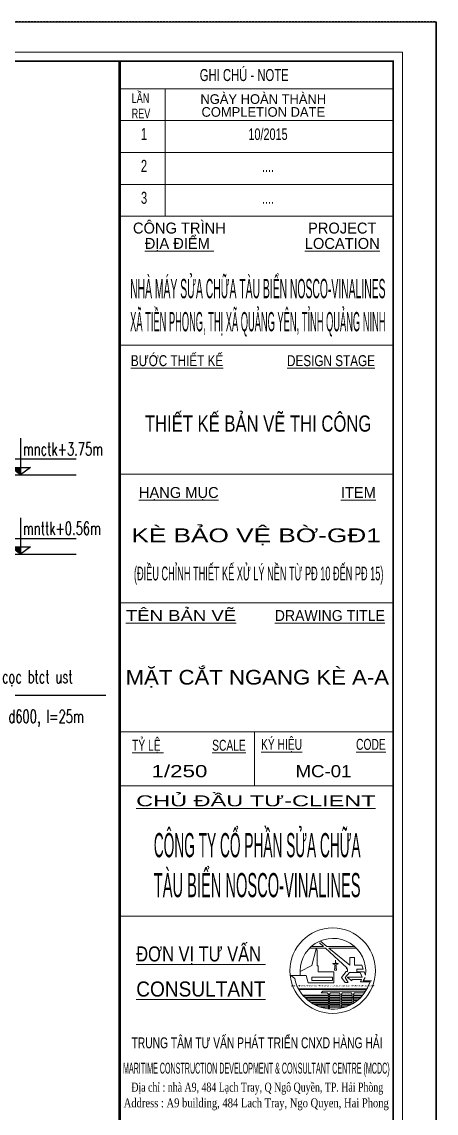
# Model space of a CAD drawing. Header units: millimetres. Extents: x -95488 to 835450, y -398213 to -214134.
# Drawn here: x 114353 to 130982, y -271371 to -227550 of the extents above; entities that cross this region are included whole.
import ezdxf
from ezdxf.enums import TextEntityAlignment as Align

# ---------------------------------------------------------------- set-up
doc = ezdxf.new("R2010")
doc.units = ezdxf.units.MM
doc.header["$MEASUREMENT"] = 0
doc.linetypes.add('HIDDEN', pattern=[0.375, 0.25, -0.125])
doc.layers.add('00 MV', color=3, linetype='Continuous', plot=False)
for name, color, linetype, lineweight in [('01 TEXT', 7, 'Continuous', 13), ('DIM', 177, 'Continuous', 20), ('TEXT', 2, 'Continuous', 20), ('THAY1', 9, 'Continuous', 20)]:
    doc.layers.add(name, color=color, linetype=linetype, lineweight=lineweight)
doc.layers.add('DLINE', color=4, linetype='Continuous')
doc.layers.add('Net vang', color=2, linetype='Continuous')
doc.styles.add('2', font='VNAVAN_2.TTF')
doc.styles.add('GHI_CHU', font='VHARIAL_0.TTF', dxfattribs={"width": 0.8})
doc.styles.add('khung ban ve - kien phat', font='VHBLACK_0.TTF', dxfattribs={"width": 0.6})
doc.styles.add('phuc', font='VNTIME.TTF', dxfattribs={"width": 0.9})
doc.styles.add('THUONG', font='vnsimli.shx', dxfattribs={"width": 0.55})
doc.dimstyles.new('matbang', dxfattribs={"dimscale": 600, "dimtxt": 2, "dimasz": 1.5, "dimexe": 1.5, "dimexo": 1, "dimgap": 1, "dimtad": 1, "dimdec": 0, "dimlfac": 0.1, "dimzin": 0, "dimdsep": 46, "dimtxsty": '2', "dimcen": 0.09, "dimclrd": 4, "dimclre": 4, "dimclrt": 3, "dimadec": 0, "dimazin": 0, "dimtfac": 1, "dimtdec": 0, "dimtofl": 0, "dimtmove": 2, "dimatfit": 3, "dimfxl": 1, "dimtolj": 1, "dimtzin": 0, "dimarcsym": 0})

# ---------------------------------------------------------------- blocks, each defined once
blk = doc.blocks.new('Caodo')
at = {"layer": 'DLINE'}
blk.add_hatch(color=256, dxfattribs=at).paths.add_polyline_path([(-0.02, 1.19), (-1.6, 1.19), (-0.02, -0.01)])
for p, q in [((-0.02, 5.85), (-0.02, -0.01)), ((8.89, 2.49), (-2.61, 2.49)), ((-0.02, -0.01), (-1.6, 1.19)), ((-1.6, 1.19), (1.56, 1.19)), ((1.56, 1.19), (-0.02, -0.01)), ((-2.61, -0.01), (8.89, -0.01))]:
    blk.add_line(p, q, dxfattribs=at)

msp = doc.modelspace()

# ---------------------------------------------------------------- linework, layer by layer
at = {"layer": '00 MV', "color": 3, "linetype": 'HIDDEN', "ltscale": 0.1}
msp.add_lwpolyline([(22297, -304398.1), (130981.6, -304398.1), (130981.6, -227550.5), (22297, -227550.5)], close=True, dxfattribs=at)
at = {"layer": '01 TEXT', "color": 7}
for p, q in [((129261, -230234.9), (118281.5, -230234.9)), ((129261, -231515.7), (118281.5, -231515.7)), ((129261, -232796.5), (118281.5, -232796.5)), ((129261, -234077.3), (118281.5, -234077.3)), ((129261, -235358.1), (118281.5, -235358.1)), ((129261, -240533), (118281.5, -240533)), ((129261, -245708), (118281.5, -245708)), ((129261, -250882.9), (118281.5, -250882.9)), ((129261, -256057.8), (118281.5, -256057.8)), ((129261, -258226.9), (118281.5, -258226.9)), ((129261, -263457.6), (118281.5, -263457.6))]:
    msp.add_line(p, q, dxfattribs=at)
at = {"layer": '01 TEXT', "linetype": 'Continuous'}
msp.add_lwpolyline([(27285.2, -303134.8), (27285.2, -228762.2), (129626.9, -228762.2), (129626.9, -303134.8)], close=True, dxfattribs=at)
at = {"layer": '01 TEXT', "color": 4, "const_width": 64.7}
msp.add_lwpolyline([(27651.1, -302768.8), (27651.1, -229128.1), (129261, -229128.1), (129261, -302768.8)], close=True, dxfattribs=at)
at = {"layer": '01 TEXT', "color": 7, "const_width": 109.8}
msp.add_lwpolyline([(118281.5, -229128.1), (118281.5, -302768.8)], dxfattribs=at)
at = {"layer": '01 TEXT', "color": 7}
for points in [[(120111.2, -230234.9), (120111.2, -235358.1)], [(129261, -245708), (118281.5, -245708)], [(123685.3, -256057.8), (123685.3, -258226.9)]]:
    msp.add_lwpolyline(points, dxfattribs=at)
at = {"layer": 'Net vang'}
msp.add_line((130981.6, -304398.1), (130981.6, -227550.5), dxfattribs=at)
msp.add_lwpolyline([(22297, -227550.5), (130981.6, -227550.5), (130981.6, -304398.1), (22297, -304398.1)], close=True, dxfattribs=at)
at = {"layer": 'THAY1', "color": 0, "ltscale": 3}
for p, q in [((125970, -264676.9), (126459.6, -264676.9)), ((126459.6, -264676.9), (126305.5, -264536.6)), ((126589.7, -264676.9), (126350.2, -264484.5)), ((126589.7, -264676.9), (127702.9, -264676.9)), ((125897.8, -264744.8), (126534.3, -264744.8)), ((126163.3, -264776.2), (125987.4, -265447)), ((126200.9, -264824.6), (126163.3, -264776.2)), ((126200.9, -265451.7), (126200.9, -264824.6)), ((127401.9, -265534.6), (126534.3, -264744.8)), ((126674.3, -264744.8), (127775.1, -264744.8)), ((127520.2, -265424.4), (126674.3, -264744.8)), ((125987.4, -265447), (125519.6, -265683.6)), ((126239.5, -265451.7), (126200.9, -265451.7)), ((126239.5, -265690.9), (126239.5, -265451.7)), ((126838.7, -265372), (126838.7, -265364.8)), ((126838.7, -265364.8), (126935.3, -265364.8)), ((126927.8, -265416.8), (126838.7, -265372)), ((126913.1, -265571.9), (126913.1, -265512.8)), ((126913.1, -265512.8), (126920.7, -265512.8)), ((126920.7, -265512.8), (126920.7, -265446.3)), ((126920.7, -265446.3), (126927.8, -265446.3)), ((126927.8, -265446.3), (126927.8, -265416.8)), ((126935.3, -265364.8), (126942.7, -265225.4)), ((126942.7, -265225.4), (126950.1, -265364.8)), ((127046.7, -265364.8), (126950.1, -265364.8)), ((126957.6, -265416.8), (127046.7, -265372)), ((126957.6, -265446.3), (126957.6, -265416.8)), ((126964.7, -265446.3), (126957.6, -265446.3)), ((126964.7, -265512.8), (126964.7, -265446.3)), ((126972.3, -265512.8), (126964.7, -265512.8)), ((126972.3, -265571.9), (126972.3, -265512.8)), ((127046.7, -265372), (127046.7, -265364.8)), ((127379.7, -265579.4), (127379.7, -265542.3)), ((127379.7, -265542.3), (127401.9, -265542.3)), ((127401.9, -265542.3), (127401.9, -265534.6)), ((127705.4, -265120.6), (127520.2, -265120.6)), ((127520.2, -265120.6), (127520.2, -265424.4)), ((127705.4, -265431.7), (127705.4, -265120.6)), ((127994.2, -265431.7), (127705.4, -265431.7)), ((128045.9, -265594.2), (127994.2, -265431.7)), ((125764.7, -265846), (125150.5, -265846.1)), ((125303.8, -265969.9), (125150.5, -265846.1)), ((125838.5, -266135.5), (125764.7, -265846)), ((125987.1, -266038.1), (125987.1, -265904.5)), ((125987.1, -265904.5), (126823.9, -265904.5)), ((126239.5, -265690.9), (126876.1, -265690.9)), ((126823.9, -265904.5), (126824, -266038.1)), ((126876.1, -265690.9), (126876.1, -266135.5)), ((126905.5, -265631.4), (126905.5, -265571.9)), ((126905.5, -265571.9), (126913.1, -265571.9)), ((126979.1, -265631.4), (126905.5, -265631.4)), ((126906.3, -265631.4), (126979.9, -265631.4)), ((126979.9, -265571.9), (126972.3, -265571.9)), ((126979.9, -265631.4), (126979.9, -265571.9)), ((127187.4, -265927.4), (127364.8, -265682.7)), ((127327.7, -266119.3), (127187.4, -265927.4)), ((127335, -265927.1), (127505.4, -265727.4)), ((127446.2, -266119.3), (127335, -265927.1)), ((127364.8, -265682.7), (127423.9, -265682.7)), ((127423.9, -265579.4), (127379.7, -265579.4)), ((128016.6, -265912.1), (127416.5, -265911.9)), ((127416.5, -265911.9), (127416.5, -265919.6)), ((127416.5, -265919.6), (127601.8, -266052.7)), ((127423.9, -265682.7), (127423.9, -265579.4)), ((127505.4, -265727.4), (127934.8, -265727.4)), ((127794.8, -265690.7), (127794.8, -265594.2)), ((127794.8, -265594.2), (128045.9, -265594.2)), ((128090.7, -265690.7), (127794.8, -265690.7)), ((127934.8, -265727.4), (128016.6, -265912.1)), ((128045.8, -266053.1), (128128.1, -265927)), ((128145.9, -265823.9), (128090.7, -265690.7)), ((128204.5, -266385), (125460.9, -266385)), ((125474.6, -266409.3), (128190.8, -266409.3)), ((126876.1, -266135.5), (125838.5, -266135.5)), ((126824, -266038.1), (125987.1, -266038.1)), ((127327.7, -266119.3), (127446.2, -266119.3)), ((127601.8, -266052.7), (127601.8, -266000.9)), ((127601.8, -266000.9), (127979.8, -266000.9)), ((127979.8, -266000.9), (127950.1, -266097.1)), ((127950.1, -266097.1), (128327.5, -266097.1)), ((128387.6, -266053.1), (128045.8, -266053.1)), ((126654.4, -266637.7), (125634.5, -266637.7)), ((126654.4, -266659.2), (125653, -266659.2)), ((126654.4, -266733.2), (125721.9, -266733.2)), ((126654.4, -266733.2), (125721.9, -266733.2)), ((126654.4, -266755.6), (125744.7, -266755.6)), ((126654.4, -266822.3), (125818.3, -266822.3)), ((126654.4, -266844.1), (125844.5, -266844.1)), ((126431.4, -266474.5), (126364.9, -266540.9)), ((126364.9, -266540.9), (126609.5, -266540.9)), ((128151.2, -266474.5), (126431.4, -266474.5)), ((126609.5, -266540.9), (126654.4, -266593.1)), ((126654.4, -266637.7), (126654.4, -266593.1)), ((126654.4, -266733.2), (126654.4, -266659.2)), ((126654.4, -266822.3), (126654.4, -266755.6)), ((126654.4, -266912.4), (126654.4, -266844.1)), ((126697.9, -266592.5), (126742.7, -266540.7)), ((126697.9, -266637.7), (126697.9, -266592.5)), ((127135.3, -266637.7), (126697.9, -266637.7)), ((126697.9, -266733.2), (126697.9, -266659.2)), ((127135.3, -266659.2), (126697.9, -266659.2)), ((127135.3, -266733.2), (126697.9, -266733.2)), ((127135.3, -266733.2), (126697.9, -266733.2)), ((126697.9, -266822.3), (126697.9, -266755.6)), ((127135.3, -266755.6), (126697.9, -266755.6)), ((127135.3, -266822.3), (126697.9, -266822.3)), ((126697.9, -266912.4), (126697.9, -266844.1)), ((127135.3, -266844.1), (126697.9, -266844.1)), ((127090.7, -266540.7), (126742.7, -266540.7)), ((127135.3, -266592.4), (127090.7, -266540.7)), ((127135.3, -266637.7), (127135.3, -266592.4)), ((127135.3, -266733.2), (127135.3, -266659.2)), ((127135.3, -266822.3), (127135.3, -266755.6)), ((127135.3, -266912.4), (127135.3, -266844.1)), ((127179.5, -266592.6), (127224.2, -266540.7)), ((127179.5, -266637.7), (127179.5, -266592.6)), ((127616.8, -266637.7), (127179.5, -266637.7)), ((127179.5, -266733.2), (127179.5, -266659.2)), ((127616.8, -266659.2), (127179.5, -266659.2)), ((127943.5, -266733.2), (127179.5, -266733.2)), ((127616.8, -266733.2), (127179.5, -266733.2)), ((127179.5, -266822.3), (127179.5, -266755.6)), ((127616.8, -266755.6), (127179.5, -266755.6)), ((127616.8, -266822.3), (127179.5, -266822.3)), ((127179.5, -266912.4), (127179.5, -266844.1)), ((127616.8, -266844.1), (127179.5, -266844.1)), ((127572.5, -266540.7), (127224.2, -266540.7)), ((127616.8, -266592.5), (127572.5, -266540.7)), ((127616.8, -266637.7), (127616.8, -266592.5)), ((127616.8, -266733.2), (127616.8, -266659.2)), ((127616.8, -266822.3), (127616.8, -266755.6)), ((127616.8, -266912.4), (127616.8, -266844.1)), ((127660.7, -266592), (127705.4, -266540.7)), ((127660.7, -266637.7), (127660.7, -266592)), ((128030.9, -266637.7), (127660.7, -266637.7)), ((127660.7, -266733.2), (127660.7, -266659.2)), ((128012.4, -266659.2), (127660.7, -266659.2)), ((127660.7, -266822.3), (127660.7, -266755.6)), ((127920.7, -266755.6), (127660.7, -266755.6)), ((127847, -266822.3), (127660.7, -266822.3)), ((127660.7, -266912.4), (127660.7, -266844.1)), ((127820.9, -266844.1), (127660.7, -266844.1)), ((128106.3, -266540.7), (127705.4, -266540.7)), ((126654.4, -266912.4), (125935, -266912.4)), ((126654.4, -266939.3), (125974.7, -266939.3)), ((126654.4, -266939.3), (125974.7, -266939.3)), ((126654.4, -267000), (126075.5, -267000)), ((126654.4, -267030.3), (126133.3, -267030.3)), ((126654.4, -267096.9), (126286.7, -267096.9)), ((126654.4, -267096.9), (126286.7, -267096.9)), ((126654.4, -267119), (126350.4, -267119)), ((126654.4, -267000), (126654.4, -266939.3)), ((126654.4, -267096.9), (126654.4, -267030.3)), ((126654.4, -267184.9), (126654.4, -267119)), ((127135.3, -266912.4), (126697.9, -266912.4)), ((126697.9, -267000), (126697.9, -266939.3)), ((127135.3, -266939.3), (126697.9, -266939.3)), ((127135.3, -266939.3), (126697.9, -266939.3)), ((127135.3, -267000), (126697.9, -267000)), ((126697.9, -267096.9), (126697.9, -267030.3)), ((127135.3, -267030.3), (126697.9, -267030.3)), ((127135.3, -267096.9), (126697.9, -267096.9)), ((127135.3, -267096.9), (126697.9, -267096.9)), ((126697.9, -267189.3), (126697.9, -267119)), ((127135.3, -267119), (126697.9, -267119)), ((127135.3, -267000), (127135.3, -266939.3)), ((127135.3, -267096.9), (127135.3, -267030.3)), ((127135.3, -267165.6), (127135.3, -267119)), ((127616.8, -266912.4), (127179.5, -266912.4)), ((127179.5, -267000), (127179.5, -266939.3)), ((127616.8, -266939.3), (127179.5, -266939.3)), ((127616.8, -266939.3), (127179.5, -266939.3)), ((127589.8, -267000), (127179.5, -267000)), ((127179.5, -267096.9), (127179.5, -267030.3)), ((127532.1, -267030.3), (127179.5, -267030.3)), ((127378.7, -267096.9), (127179.5, -267096.9)), ((127179.5, -267157.9), (127179.5, -267119)), ((127314.9, -267119), (127179.5, -267119)), ((127616.8, -266984.7), (127616.8, -266939.3)), ((127730.4, -266912.4), (127660.7, -266912.4)), ((127660.7, -266958.4), (127660.7, -266939.3)), ((127690.6, -266939.3), (127660.7, -266939.3))]:
    msp.add_line(p, q, dxfattribs=at)
msp.add_circle((126829, -265650.5), 1717.2, dxfattribs=at)
for centre, radius, start, end in [((126836.5, -265670.6), 1318.4, 353.31994, 187.649), ((126832.7, -265628.6), 1566.5, 192.58371, 342.59802)]:
    msp.add_arc(centre, radius, start, end, dxfattribs=at)

# ---------------------------------------------------------------- block references
at = {"xscale": 250, "yscale": 250, "zscale": 250}
for p in [(114309.1, -245736.9), (114309.1, -248926.9)]:
    msp.add_blockref('Caodo', p, dxfattribs=at)

# ---------------------------------------------------------------- texts
at = {"layer": '01 TEXT', "style": 'khung ban ve - kien phat', "width": 0.7}
for s, height, p in [('ghi chó - note', 483.043, (121494.2, -229928.2)), ('lÇn', 388.12, (118762, -230807.9)), ('REV', 388.12, (118762, -231426.8)), ('1', 483, (119131.5, -232295.7)), ('2', 483, (119131.5, -233576.5)), ('3', 483, (119131.5, -234857.3))]:
    msp.add_text(s, height=height, dxfattribs=at).set_placement(p)
at = {"layer": '01 TEXT', "style": 'khung ban ve - kien phat'}
for s, height, p in [('ngµy hoµn thµnh', 388.12, (124042.9, -230846.5)), ('COMPLETION date', 388.12, (124042.9, -231362.7)), ('c«ng tr×nh', 439.87, (120675.4, -236051.8)), ('project', 439.87, (127212.2, -236051.8)), ('%%U®Þa ®iÓm ', 439.869, (120675.4, -236669)), ('%%Ulocation', 439.869, (127212.2, -236669)), ('%%Uh¹ng môc', 439.869, (120650.5, -246669.4)), ('%%Uitem', 439.87, (127860.9, -246669.4))]:
    msp.add_text(s, height=height, dxfattribs=at).set_placement(p, align=Align.CENTER)
for s, height, width, p in [('10/2015', 465.74, 0.7, (124232.8, -232295.7)), ('....', 465.74, 0.7, (124232.8, -233576.5)), ('....', 465.74, 0.7, (124232.8, -234857.3)), ('%%Ub\xadíc thiÕt kÕ', 439.869, 0.8, (120582.3, -241375.3)), ('%%Udesign stage', 439.869, 0.8, (126760.9, -241375.3)), ('%%Utû lÖ ', 439.87, 0.7, (119405.9, -256818.3)), ('%%Uký hiÖu', 439.87, 0.7, (124776.8, -256781.6)), ('%%Ucode', 439.87, 0.7, (128362.3, -256781.6)), ('%%Uscale', 439.87, 0.7, (122666.3, -256818.3))]:
    msp.add_text(s, height=height, dxfattribs=dict(at, width=width)).set_placement(p, align=Align.CENTER)
at = {"layer": '01 TEXT'}
for s, height, style, width, p, p2 in [('NHµ M¸Y SöA CH÷A TµU BIÓN NOSCO-VINALINES', 776.239, 'khung ban ve - kien phat', 0.343291, (118699.9, -238650), (128948.3, -238650)), ('X· TIÒN PHONG, thÞ x· qu¶ng yªn, TØNH QU¶NG NINH', 776.239, 'khung ban ve - kien phat', 0.305576, (118699.9, -239978.7), (128948.3, -239978.7)), ('thiÕt kÕ b¶n vÏ thi c«ng', 650.015, 'khung ban ve - kien phat', 0.669286, (119290.3, -244006.2), (128377.9, -244006.2)), ('%%Utªn b¶n vÏ', 439.869, 'khung ban ve - kien phat', 1.090745, (118531, -251608.9), (122953.9, -251608.9)), ('%%Udrawing title', 439.869, 'khung ban ve - kien phat', 0.839148, (124502.7, -251608.9), (128925.6, -251608.9)), ('%%Uchñ ®Çu t\xad-client', 439.869, 'khung ban ve - kien phat', 1.401803, (118941.5, -259049.4), (128551.5, -259049.4)), ('C¤NG TY Cæ PHÇN SöA CH÷A', 970.299, 'khung ban ve - kien phat', 0.368944, (119648.8, -261094.5), (127946.9, -261094.5)), ('TµU BIÓN NOSCO-VINALINES', 970.299, 'khung ban ve - kien phat', 0.390833, (119648.8, -262699), (127946.9, -262699)), ('%%U®¬n vÞ t\xad vÊn ', 603.585, 'khung ban ve - kien phat', 0.700383, (118943.4, -265278.2), (124133.1, -265278.2)), ('%%Uconsultant', 603.585, 'khung ban ve - kien phat', 0.817065, (118943.4, -266687.7), (124133.1, -266687.7)), ('trung t©m t\xad vÊn ph¸t triÓn cnxd hµng h¶i', 439.869, 'khung ban ve - kien phat', 0.59758, (118756.7, -268766.6), (128827, -268766.6)), ('MARITIME CONSTRUCTION DEVELOPMENT & CONSULTANT CENTRE (MCDC)', 439.869, 'khung ban ve - kien phat', 0.423497, (118412.2, -269783.7), (129115.7, -269783.7)), ('§Þa chØ : nhµ A9, 484 L¹ch Tray, Q Ng« QuyÒn, TP. H¶i Phßng', 362.245, 'phuc', 0.742182, (118747.7, -270506.7), (128856.5, -270506.7)), ('Address : A9 building, 484 Lach Tray, Ngo Quyen, Hai Phong', 362.245, 'phuc', 0.792147, (118442.1, -271137.7), (129080.7, -271137.7))]:
    msp.add_text(s, height=height, dxfattribs=dict(at, style=style, width=width)).set_placement(p, p2, align=Align.FIT)
at = {"layer": '01 TEXT', "color": 1, "style": 'khung ban ve - kien phat'}
for s, height, width, p, p2 in [('KÌ B¶O VÖ Bê-G§1', 557.156, 1.238057, (118748.8, -248447.3), (128760.4, -248447.3)), ('(§IÒU CHØNH THIÕT KÕ Xö Lý NÒN Tõ P§ 10 §ÕN P§ 15)', 557.156, 0.427807, (118852.8, -249979.6), (128864.4, -249979.6)), ('MÆT C¾T NGANG KÌ A-A', 588.357, 0.947717, (118516.9, -254160.9), (129089.2, -254160.9)), ('1/250', 487.77, 1.127821, (119556.1, -257881.8), (121800.3, -257881.8)), ('MC-01', 487.77, 0.965414, (125336.7, -257881.8), (127580.8, -257881.8))]:
    msp.add_text(s, height=height, dxfattribs=dict(at, width=width)).set_placement(p, p2, align=Align.FIT)
at = {"layer": 'TEXT', "style": 'THUONG', "width": 0.65}
for s, p in [('mnctk+3.75m', (114396.5, -245115.3)), ('mnttk+0.56m', (114396.5, -248305.3))]:
    msp.add_text(s, height=520, dxfattribs=at).set_placement(p, align=Align.BOTTOM_LEFT)
for s, p in [('cäc btct ust ', (113556.6, -254108.3)), ('d600, l=25m', (113813.3, -255701.6))]:
    msp.add_text(s, height=520, dxfattribs=at).set_placement(p)
at = {"layer": 'THAY1', "color": 0, "ltscale": 3, "style": 'GHI_CHU', "width": 0.7}
msp.add_text('maritime construction TECHNONOLY consultant AND DEVELOPMENT centRE', height=65.204, dxfattribs=at).set_placement((126830.1, -266295.2), align=Align.CENTER)

# ---------------------------------------------------------------- leaders
at = {"layer": 'DIM'}
for points in [[(104819.7, -254585.8), (117028.7, -254585.8)], [(106121.6, -254585.8), (117028.7, -254585.8)], [(109619.7, -254585.8), (117729.4, -254585.8)], [(112664.7, -254585.8), (117729.4, -254585.8)]]:
    msp.add_leader(points, dimstyle='matbang', override={"dimasz": 1, "dimtad": 0}, dxfattribs=at)

doc.saveas('drawing.dxf')
